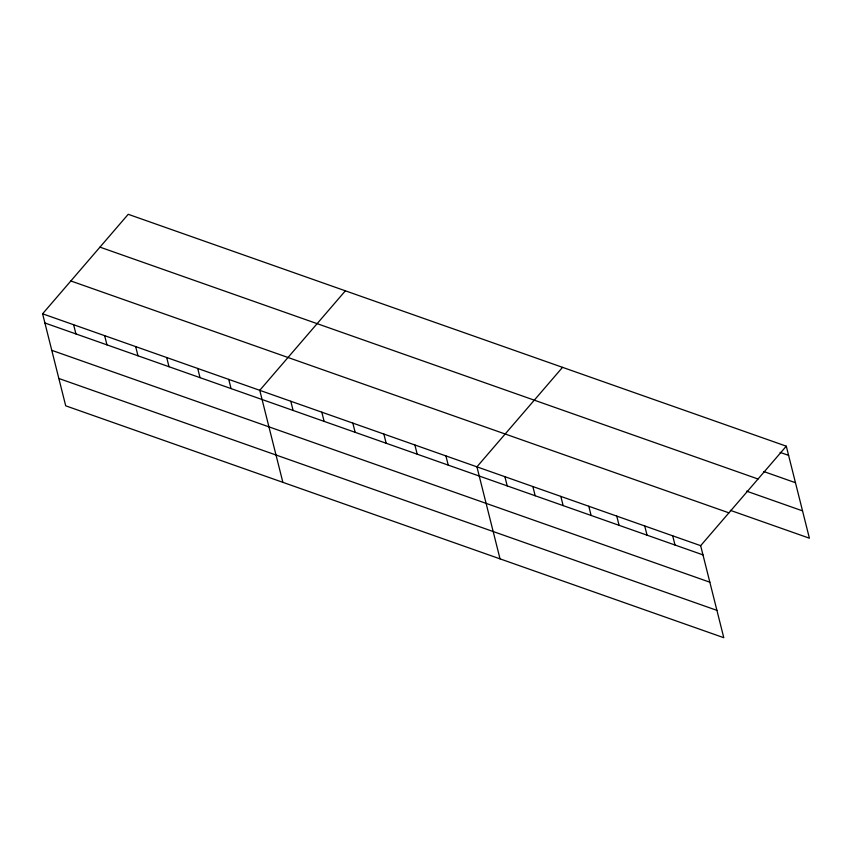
<?xml version="1.0" encoding="UTF-8"?>
<svg xmlns="http://www.w3.org/2000/svg" width="852" height="852" viewBox="0 0 852 852"><rect width="100%" height="100%" fill="white"/><g stroke="black" fill="none" stroke-linecap="round" stroke-linejoin="round"><path stroke-width="1.28" d="M786.289 446.182L700.663 545.674L723.785 637.701L65.71 405.818L42.6 313.802L128.215 214.299L786.289 446.182L809.4 538.198L730.356 510.348M345.38 290.82L259.764 390.312L282.875 482.338M562.544 367.34L476.928 466.832L500.039 558.859M780.081 452.38L788.601 455.373M763.85 471.571L795.459 482.711M99.961 247.133L758.035 479.005M746.597 491.157L802.531 510.87M70.854 280.968L728.918 512.84M42.6 313.802L700.663 545.674M44.911 322.993L702.975 554.876M51.78 350.332L709.844 582.204M58.852 378.49L716.915 610.362M672.697 535.812L675.008 545.014M644.73 525.961L647.041 535.163M616.763 516.11L619.074 525.311M588.796 506.248L591.107 515.449M560.829 496.397L563.14 505.598M532.862 486.545L535.173 495.747M504.895 476.683L507.206 485.885M445.905 455.905L448.216 465.107M414.881 444.968L417.192 454.169M383.858 434.041L386.169 443.242M352.834 423.114L355.146 432.305M321.811 412.176L324.122 421.378M290.788 401.249L293.099 410.451M228.741 379.385L231.052 388.587M197.717 368.458L200.028 377.649M166.694 357.52L169.005 366.722M135.67 346.594L137.981 355.795M104.647 335.656L106.958 344.858M73.623 324.729L75.934 333.931"/></g></svg>
